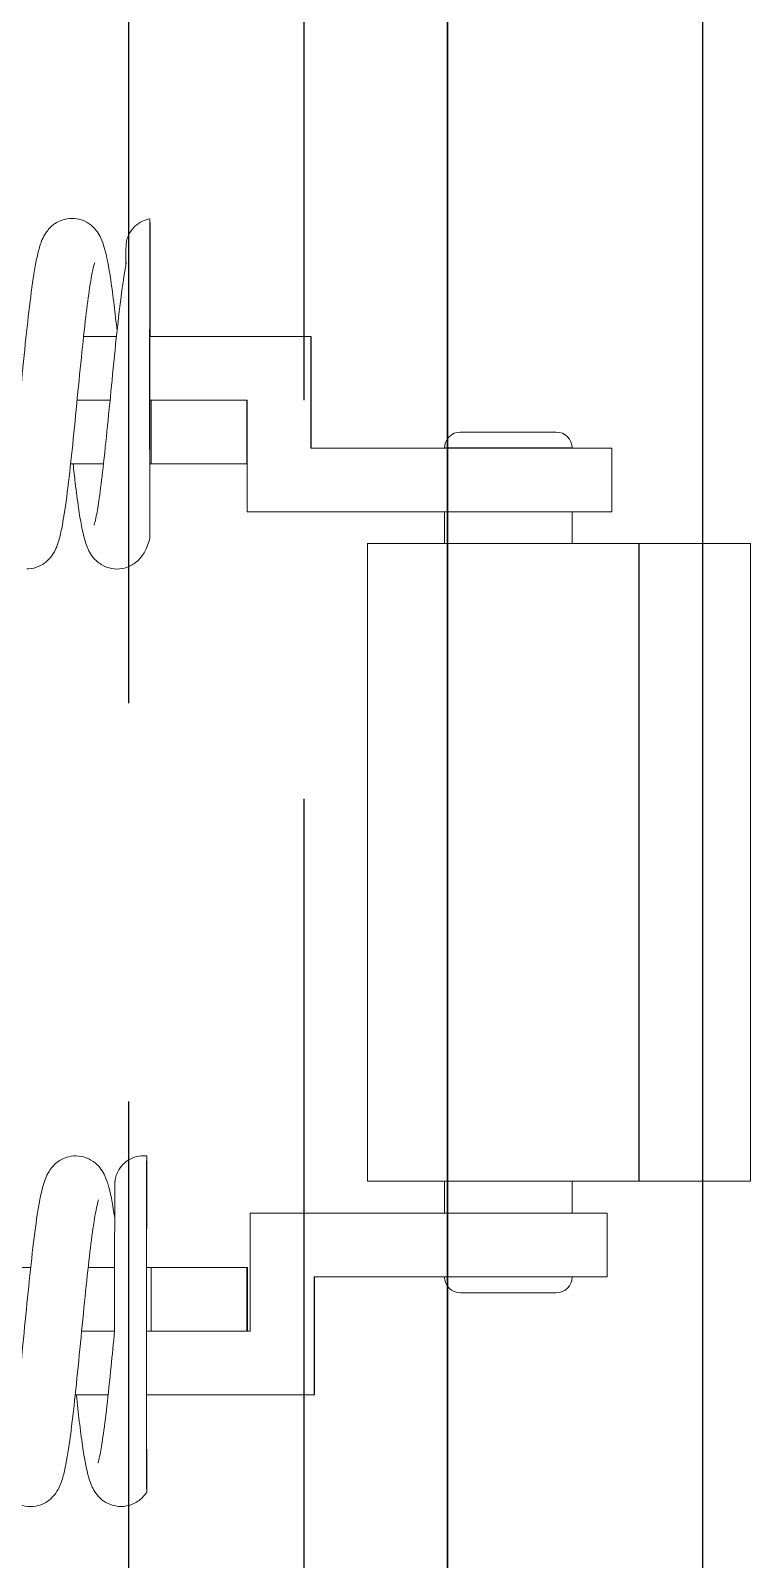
# Model space of a CAD drawing. Extents: x -3080 to 28500, y -1326 to 31609.
# Drawn here: x 6637.653 to 6639.91, y 26455.1 to 26459.895 of the extents above; entities that cross this region are included whole.
import ezdxf

# ---------------------------------------------------------------- set-up
doc = ezdxf.new("R2010")
doc.units = 0
doc.header["$LTSCALE"] = 100
doc.linetypes.add('188K-SM-07-F10-MECH-CR PIPE-Y2257103$0$AP8P1-SM-08-F50-001-A(G)-CDS - 複製$0$HIDDEN', pattern=[0.375, 0.25, -0.125])
for name, color, linetype in [('0-xref', 8, 'Continuous'), ('188K-SM-07-F10-MECH-CR PIPE-Y2257103$0$AP6B-SM-08-FNN-340-A(13)_Ver1$0$18P2-SM-08-FNN-320-A(5)-20190426-JEN$0$18P2-SM-08-FNN-320-A(5)-20190318-JEN$0$SM-08-FNN-300-A(5)-JEN$0$15P6-SM-08-FNN-320-A(10)-UIS-TCM$0$15P6-SM-08-FNN-00-(@10)170308-MIC$0$0-CDS', 140, 'Continuous'), ('188K-SM-07-F10-MECH-CR PIPE-Y2257103$0$AP8P1-SM-08-F50-001-A(G)-CDS - 複製$0$O-ring', 3, '188K-SM-07-F10-MECH-CR PIPE-Y2257103$0$AP8P1-SM-08-F50-001-A(G)-CDS - 複製$0$HIDDEN'), ('188K-SM-07-F10-MECH-CR PIPE-Y2257103$0$AP8P1-SM-08-F50-001-A(G)-CDS - 複製$0$虛線', 4, '188K-SM-07-F10-MECH-CR PIPE-Y2257103$0$AP8P1-SM-08-F50-001-A(G)-CDS - 複製$0$HIDDEN')]:
    doc.layers.add(name, color=color, linetype=linetype)

# ---------------------------------------------------------------- blocks, each defined once
blk = doc.blocks.new('188K-SM-07-F10-MECH-CR PIPE-Y2257103$0$AP8P1-SM-08-F50-001-A(G)-CDS - 複製$0$A$C3bb95756')
at = {"color": 0, "linetype": 'Continuous', "lineweight": 0}
for p, q in [((-12.7, -20.936), (-12.7, -19.904)), ((-16.7, -23.363), (-16.7, -22.332)), ((-14.7, -23.566), (-14.7, -22.533)), ((12.5, -23.219), (12.5, -22.188)), ((14.5, -23.425), (14.5, -22.391)), ((-12.7, -23.567), (-12.7, -22.738)), ((16.5, -23.625), (16.5, -22.594)), ((-16.7, -26.368), (-16.7, -24.569)), ((-14.7, -24.716), (-14.7, -24.568)), ((-14.7, -24.716), (-12.7, -24.716)), ((-14.7, -27.716), (-14.7, -24.716)), ((-12.7, -24.716), (-12.7, -24.569)), ((-12.7, -27.716), (-12.7, -24.716)), ((-9.942, -24.579), (-11.491, -24.578)), ((12.5, -24.716), (12.5, -24.669)), ((12.5, -24.716), (14.5, -24.716)), ((12.5, -27.716), (12.5, -24.716)), ((14.5, -24.716), (14.5, -24.668)), ((14.5, -27.716), (14.5, -24.716)), ((16.5, -26.568), (16.5, -24.669)), ((-16.7, -27.519), (-16.7, -26.368)), ((16.5, -27.719), (16.5, -26.568)), ((-14.7, -27.716), (-12.7, -27.716)), ((-14.7, -27.719), (-14.7, -27.716)), ((-14.7, -27.733), (-12.7, -27.733)), ((-12.7, -27.733), (-12.7, -27.716)), ((12.5, -27.716), (14.5, -27.716)), ((12.5, -27.722), (12.5, -27.716)), ((13, -27.722), (14.498, -27.721)), ((14.5, -27.719), (14.5, -27.716)), ((-13.3, -27.82), (-14.4, -27.82)), ((10.998, -36.563), (10.998, -29.724)), ((12.998, -36.563), (12.998, -29.724)), ((13, -29.722), (14.498, -29.721)), ((16.5, -29.732), (16.5, -29.721)), ((-16.7, -29.819), (-16.7, -29.83)), ((-13.3, -29.82), (-14.4, -29.82)), ((-14.4, -29.83), (-13.3, -29.831)), ((-13, -36.421), (-13, -30.12)), ((-11, -36.421), (-11, -30.12)), ((14.498, -29.732), (13, -29.733)), ((-10, -31.5), (-10, -36)), ((-10, -31.5), (10, -31.5)), ((10, -31.5), (10, -36)), ((-10, -33.912), (-11, -33.912)), ((10.998, -33.912), (10, -33.912)), ((13, -33.912), (13, -37.671)), ((-13.5, -37.231), (-13.5, -34.412)), ((13, -34.212), (12.998, -34.212)), ((13.5, -34.412), (13.5, -37.231)), ((-13, -39.012), (-13, -36.421)), ((-11, -39.012), (-11, -36.421)), ((-10, -36), (-10, -40)), ((10, -36), (10, -40)), ((10.998, -39.154), (10.998, -36.563)), ((12.998, -39.154), (12.998, -36.563)), ((-13.5, -37.412), (-13.5, -37.231)), ((13.5, -37.231), (13.5, -37.412)), ((13, -37.612), (12.998, -37.612)), ((13, -37.671), (13, -37.912)), ((-10, -37.912), (-11, -37.912)), ((10.998, -37.912), (10, -37.912)), ((-13, -39.012), (-11, -39.012)), ((12.998, -39.154), (10.998, -39.154)), ((-10, -40), (-10, -43.5)), ((10, -40), (10, -43.5)), ((-10, -43.5), (10, -43.5))]:
    blk.add_line(p, q, dxfattribs=at)
blk.add_line((10, -40), (-10, -40))
at = {"color": 251}
blk.add_line((10, -42), (-10, -42), dxfattribs=at)
at = {"color": 0, "linetype": 'Continuous', "lineweight": 0}
for centre, start, end in [((-13, -34.412), 90, 180), ((13, -34.412), 0, 90), ((-13, -37.412), 180, 270), ((13, -37.412), 270, 0)]:
    blk.add_arc(centre, 0.5, start, end, dxfattribs=at)
for centre, major_axis, ratio, start_param, end_param in [((-14.7, -24.574), (5.494, 0), 0.001745, 5.759587, 7.853982), ((-14.7, -24.574), (3.706, 0), 0.001745, 5.759587, 7.853982), ((-10.716, -24.478), (0.003, -0.9), 0.866024, 4.81301, 4.820239), ((14.7, -24.675), (-5.487, 0), 0.001745, 1.905007, 3.665191), ((14.7, -24.675), (3.713, 0), 0.001745, 5.218566, 6.806784)]:
    blk.add_ellipse(centre, major_axis=major_axis, ratio=ratio, start_param=start_param, end_param=end_param, dxfattribs=at)
for points, knots in [([(-20.2, -20.933), (-20.2, -20.822), (-20.179, -20.71), (-20.104, -20.507), (-20.05, -20.415), (-19.927, -20.262), (-19.858, -20.201), (-19.723, -20.102), (-19.657, -20.066), (-19.499, -19.99), (-19.411, -19.96), (-19.059, -19.853), (-18.756, -19.797), (-18.133, -19.703), (-17.87, -19.669), (-17.311, -19.601), (-17.013, -19.567), (-16.7, -19.534)], [0, 0, 0, 0, 0.366707, 0.366707, 0.730576, 0.730576, 1.096283, 1.096283, 1.492647, 1.492647, 2.116577, 2.116577, 3.890747, 3.890747, 4.957082, 4.957082, 5.984767, 5.984767, 5.984767, 5.984767]), ([(10.574, -20.088), (10.574, -20.088), (10.574, -20.088), (10.579, -20.09), (10.601, -20.098), (10.689, -20.122), (10.771, -20.141), (11.017, -20.189), (11.205, -20.219), (11.7, -20.291), (12.034, -20.333), (12.798, -20.42), (13.244, -20.466), (14.169, -20.559), (14.662, -20.607), (15.648, -20.704), (16.154, -20.755), (17.078, -20.854), (17.51, -20.904), (18.292, -21.008), (18.641, -21.063), (19.075, -21.154), (19.209, -21.186), (19.471, -21.269), (19.601, -21.315), (19.801, -21.45), (19.848, -21.487), (19.976, -21.608), (20.058, -21.713), (20.159, -21.934), (20.188, -22.045), (20.199, -22.181), (20.2, -22.205), (20.2, -22.228)], [1.539282, 1.539282, 1.539282, 1.539282, 1.592191, 1.592191, 2.036746, 2.036746, 2.710885, 2.710885, 3.699182, 3.699182, 4.994993, 4.994993, 6.413087, 6.413087, 7.867215, 7.867215, 9.394918, 9.394918, 10.899816, 10.899816, 12.513061, 12.513061, 13.379306, 13.379306, 14.288511, 14.288511, 14.548867, 14.548867, 15.015232, 15.015232, 15.389974, 15.389974, 15.46846, 15.46846, 15.46846, 15.46846]), ([(-18.83, -20.209), (-18.83, -20.209), (-18.83, -20.209), (-18.828, -20.209), (-18.81, -20.216), (-18.734, -20.237), (-18.661, -20.255), (-18.432, -20.302), (-18.252, -20.333), (-17.777, -20.403), (-17.458, -20.444), (-16.729, -20.528), (-16.301, -20.573), (-15.384, -20.666), (-14.878, -20.716), (-13.896, -20.812), (-13.407, -20.861), (-12.467, -20.96), (-12.008, -21.012), (-11.215, -21.115), (-10.869, -21.168), (-10.422, -21.254), (-10.279, -21.286), (-9.995, -21.366), (-9.856, -21.409), (-9.642, -21.541), (-9.593, -21.576), (-9.499, -21.658), (-9.453, -21.704), (-9.343, -21.843), (-9.283, -21.95), (-9.218, -22.156), (-9.203, -22.253), (-9.203, -22.349)], [1.51776, 1.51776, 1.51776, 1.51776, 1.538408, 1.538408, 1.958029, 1.958029, 2.619792, 2.619792, 3.617127, 3.617127, 4.869655, 4.869655, 6.255784, 6.255784, 7.747987, 7.747987, 9.219842, 9.219842, 10.778598, 10.778598, 12.327074, 12.327074, 13.199074, 13.199074, 14.188408, 14.188408, 14.466207, 14.466207, 14.720178, 14.720178, 15.134799, 15.134799, 15.456159, 15.456159, 15.456159, 15.456159]), ([(-10.58, -23.065), (-10.58, -23.065), (-10.581, -23.065), (-10.59, -23.061), (-10.616, -23.053), (-10.711, -23.027), (-10.797, -23.007), (-11.057, -22.955), (-11.257, -22.922), (-11.776, -22.847), (-12.121, -22.804), (-12.894, -22.715), (-13.334, -22.669), (-14.265, -22.575), (-14.77, -22.526), (-15.756, -22.429), (-16.248, -22.38), (-17.164, -22.282), (-17.598, -22.232), (-18.367, -22.13), (-18.701, -22.077), (-19.122, -21.989), (-19.253, -21.956), (-19.504, -21.874), (-19.629, -21.829), (-19.821, -21.693), (-19.866, -21.657), (-19.986, -21.539), (-20.06, -21.442), (-20.157, -21.234), (-20.186, -21.126), (-20.199, -20.989), (-20.2, -20.961), (-20.2, -20.933)], [1.529039, 1.529039, 1.529039, 1.529039, 1.614015, 1.614015, 2.057765, 2.057765, 2.744064, 2.744064, 3.775719, 3.775719, 5.085798, 5.085798, 6.475469, 6.475469, 7.962822, 7.962822, 9.462762, 9.462762, 10.992447, 10.992447, 12.593456, 12.593456, 13.472119, 13.472119, 14.316676, 14.316676, 14.561499, 14.561499, 14.983722, 14.983722, 15.345152, 15.345152, 15.437439, 15.437439, 15.437439, 15.437439]), ([(18.818, -22.943), (18.818, -22.943), (18.817, -22.943), (18.811, -22.94), (18.788, -22.932), (18.697, -22.907), (18.612, -22.886), (18.356, -22.835), (18.158, -22.802), (17.653, -22.729), (17.328, -22.688), (16.573, -22.6), (16.123, -22.553), (15.188, -22.458), (14.691, -22.41), (13.712, -22.314), (13.217, -22.265), (12.289, -22.166), (11.848, -22.116), (11.081, -22.014), (10.748, -21.963), (10.318, -21.876), (10.179, -21.844), (9.917, -21.76), (9.788, -21.715), (9.59, -21.578), (9.544, -21.541), (9.419, -21.42), (9.341, -21.317), (9.243, -21.099), (9.214, -20.988), (9.204, -20.854), (9.204, -20.832), (9.204, -20.811)], [1.521972, 1.521972, 1.521972, 1.521972, 1.584925, 1.584925, 2.036469, 2.036469, 2.742284, 2.742284, 3.7704, 3.7704, 5.015211, 5.015211, 6.445968, 6.445968, 7.910529, 7.910529, 9.410139, 9.410139, 10.956606, 10.956606, 12.516977, 12.516977, 13.413295, 13.413295, 14.296523, 14.296523, 14.551684, 14.551684, 15.00281, 15.00281, 15.376966, 15.376966, 15.449601, 15.449601, 15.449601, 15.449601]), ([(-20.198, -23.767), (-20.198, -23.656), (-20.178, -23.543), (-20.102, -23.339), (-20.047, -23.246), (-19.923, -23.093), (-19.854, -23.032), (-19.718, -22.933), (-19.651, -22.896), (-19.488, -22.819), (-19.396, -22.788), (-19.029, -22.679), (-18.704, -22.621), (-18.059, -22.527), (-17.8, -22.493), (-17.265, -22.429), (-16.989, -22.398), (-16.7, -22.367)], [0, 0, 0, 0, 0.370883, 0.370883, 0.738722, 0.738722, 1.109482, 1.109482, 1.515968, 1.515968, 2.168042, 2.168042, 4.006445, 4.006445, 5.038757, 5.038757, 5.988492, 5.988492, 5.988492, 5.988492]), ([(-9.203, -22.349), (-9.203, -22.462), (-9.225, -22.577), (-9.302, -22.782), (-9.358, -22.876), (-9.484, -23.03), (-9.554, -23.091), (-9.693, -23.192), (-9.763, -23.23), (-9.938, -23.312), (-10.04, -23.345), (-10.416, -23.452), (-10.74, -23.511), (-11.137, -23.569)], [0, 0, 0, 0, 0.37954, 0.37954, 0.75568, 0.75568, 1.13716, 1.13716, 1.565764, 1.565764, 2.284392, 2.284392, 4.035539, 4.035539, 4.035539, 4.035539]), ([(9.203, -23.643), (9.203, -23.531), (9.224, -23.417), (9.3, -23.213), (9.356, -23.12), (9.481, -22.966), (9.551, -22.904), (9.69, -22.805), (9.758, -22.768), (9.925, -22.691), (10.019, -22.66), (10.389, -22.554), (10.714, -22.497), (11.361, -22.402), (11.626, -22.367), (12.099, -22.311), (12.296, -22.289), (12.5, -22.266)], [0, 0, 0, 0, 0.372917, 0.372917, 0.742639, 0.742639, 1.11566, 1.11566, 1.524347, 1.524347, 2.179547, 2.179547, 4.001245, 4.001245, 5.059496, 5.059496, 5.743594, 5.743594, 5.743594, 5.743594]), ([(20.2, -22.228), (20.2, -22.341), (20.178, -22.454), (20.102, -22.659), (20.046, -22.753), (19.92, -22.907), (19.85, -22.969), (19.713, -23.067), (19.646, -23.104), (19.482, -23.181), (19.389, -23.213), (19.014, -23.324), (18.683, -23.385), (18.026, -23.483), (17.76, -23.518), (17.224, -23.583), (16.954, -23.613), (16.673, -23.644)], [0, 0, 0, 0, 0.373734, 0.373734, 0.744364, 0.744364, 1.118052, 1.118052, 1.520312, 1.520312, 2.175942, 2.175942, 4.032473, 4.032473, 5.078659, 5.078659, 5.999712, 5.999712, 5.999712, 5.999712]), ([(10.575, -22.922), (10.575, -22.922), (10.575, -22.922), (10.58, -22.923), (10.602, -22.931), (10.689, -22.955), (10.771, -22.974), (11.018, -23.022), (11.206, -23.053), (11.697, -23.124), (12.024, -23.165), (12.783, -23.252), (13.233, -23.299), (14.162, -23.392), (14.65, -23.439), (15.633, -23.536), (16.14, -23.587), (17.068, -23.686), (17.501, -23.737), (18.236, -23.834), (18.55, -23.882), (18.813, -23.933)], [1.536908, 1.536908, 1.536908, 1.536908, 1.585656, 1.585656, 2.032028, 2.032028, 2.724242, 2.724242, 3.709965, 3.709965, 4.979595, 4.979595, 6.416799, 6.416799, 7.858392, 7.858392, 9.388558, 9.388558, 10.898785, 10.898785, 12.316243, 12.316243, 12.316243, 12.316243]), ([(-18.832, -23.042), (-18.832, -23.042), (-18.832, -23.042), (-18.828, -23.043), (-18.808, -23.05), (-18.728, -23.072), (-18.652, -23.091), (-18.417, -23.138), (-18.232, -23.169), (-17.745, -23.241), (-17.416, -23.282), (-16.673, -23.367), (-16.246, -23.412), (-15.446, -23.493), (-15.072, -23.53), (-14.7, -23.566)], [1.515616, 1.515616, 1.515616, 1.515616, 1.555536, 1.555536, 1.974849, 1.974849, 2.638048, 2.638048, 3.643707, 3.643707, 4.9265, 4.9265, 6.302778, 6.302778, 7.425128, 7.425128, 7.425128, 7.425128]), ([(-19.755, -24.573), (-19.799, -24.544), (-19.845, -24.508), (-19.971, -24.391), (-20.051, -24.289), (-20.153, -24.075), (-20.184, -23.965), (-20.197, -23.825), (-20.198, -23.796), (-20.198, -23.767)], [0, 0, 0, 0, 0.249374, 0.249374, 0.696626, 0.696626, 1.067336, 1.067336, 1.163247, 1.163247, 1.163247, 1.163247]), ([(-14.7, -23.566), (-14.202, -23.566), (-13.698, -23.567), (-12.764, -23.567), (-12.321, -23.567), (-11.54, -23.569), (-11.192, -23.569), (-10.635, -23.571), (-10.419, -23.571), (-10.21, -23.573), (-10.159, -23.573), (-10.106, -23.574), (-10.096, -23.574), (-10.068, -23.575), (-10.061, -23.575), (-10.045, -23.576), (-10.039, -23.576), (-10.026, -23.577), (-10.017, -23.578), (-9.998, -23.58), (-9.987, -23.581), (-9.954, -23.586), (-9.93, -23.59), (-9.877, -23.602), (-9.849, -23.61), (-9.757, -23.64), (-9.695, -23.668), (-9.559, -23.749), (-9.487, -23.809), (-9.363, -23.949), (-9.31, -24.032), (-9.235, -24.208), (-9.211, -24.303), (-9.201, -24.424), (-9.2, -24.449), (-9.2, -24.474)], [0, 0, 0, 0, 1.492759, 1.492759, 2.958602, 2.958602, 4.425831, 4.425831, 5.894642, 5.894642, 6.628429, 6.628429, 6.98089, 6.98089, 7.072876, 7.072876, 7.108764, 7.108764, 7.145958, 7.145958, 7.183118, 7.183118, 7.257612, 7.257612, 7.347172, 7.347172, 7.548051, 7.548051, 7.823343, 7.823343, 8.109931, 8.109931, 8.396709, 8.396709, 8.47302, 8.47302, 8.47302, 8.47302]), ([(10.173, -24.672), (10.018, -24.63), (9.88, -24.589), (9.665, -24.464), (9.616, -24.431), (9.519, -24.352), (9.472, -24.307), (9.359, -24.172), (9.296, -24.069), (9.222, -23.857), (9.203, -23.749), (9.203, -23.643)], [0, 0, 0, 0, 1.021437, 1.021437, 1.305373, 1.305373, 1.566267, 1.566267, 1.975717, 1.975717, 2.329995, 2.329995, 2.329995, 2.329995]), ([(18.749, -23.921), (18.967, -23.921), (19.126, -23.922), (19.256, -23.923), (19.281, -23.924), (19.31, -23.924), (19.316, -23.924), (19.328, -23.925), (19.333, -23.925), (19.348, -23.926), (19.354, -23.926), (19.37, -23.927), (19.378, -23.928), (19.396, -23.93), (19.406, -23.931), (19.439, -23.935), (19.464, -23.939), (19.514, -23.95), (19.54, -23.957), (19.626, -23.983), (19.684, -24.008), (19.818, -24.083), (19.891, -24.14), (20.019, -24.274), (20.074, -24.355), (20.149, -24.515), (20.174, -24.594), (20.187, -24.675)], [0.127445, 0.127445, 0.127445, 0.127445, 1.499588, 1.499588, 2.038546, 2.038546, 2.158772, 2.158772, 2.249064, 2.249064, 2.301373, 2.301373, 2.338711, 2.338711, 2.376089, 2.376089, 2.45114, 2.45114, 2.532618, 2.532618, 2.721813, 2.721813, 2.992629, 2.992629, 3.279118, 3.279118, 3.52312, 3.52312, 3.52312, 3.52312]), ([(-14.7, -24.565), (-15.048, -24.565), (-15.389, -24.565), (-16.06, -24.565), (-16.393, -24.565), (-17.027, -24.566), (-17.328, -24.566), (-17.896, -24.567), (-18.164, -24.567), (-18.638, -24.568), (-18.848, -24.568), (-19.215, -24.57), (-19.366, -24.57), (-19.541, -24.571), (-19.591, -24.571), (-19.672, -24.572), (-19.704, -24.572), (-19.766, -24.573), (-19.767, -24.574), (-19.692, -24.574), (-19.654, -24.575), (-19.573, -24.575), (-19.542, -24.575), (-19.467, -24.576), (-19.424, -24.576), (-19.339, -24.576), (-19.307, -24.576), (-19.247, -24.576), (-19.224, -24.576), (-19.181, -24.576), (-19.162, -24.576), (-19.116, -24.576), (-19.097, -24.576), (-19.065, -24.576), (-19.053, -24.576), (-18.997, -24.575), (-18.969, -24.575), (-18.865, -24.574), (-18.779, -24.573), (-18.535, -24.572), (-18.381, -24.572), (-18.006, -24.571), (-17.782, -24.57), (-17.283, -24.569), (-17.006, -24.569), (-16.394, -24.569), (-16.072, -24.568), (-15.401, -24.568), (-15.05, -24.568), (-14.7, -24.568)], [0, 0, 0, 0, 0.00102808, 0.00102808, 0.00205616, 0.00205616, 0.00308425, 0.00308425, 0.00411233, 0.00411233, 0.00514041, 0.00514041, 0.00616849, 0.00616849, 0.00668254, 0.00668254, 0.00719658, 0.00719658, 0.00822466, 0.00822466, 0.0087387, 0.0087387, 0.00899572, 0.00899572, 0.00925274, 0.00925274, 0.00938125, 0.00938125, 0.00944551, 0.00944551, 0.00950976, 0.00950976, 0.00963827, 0.00963827, 0.00976678, 0.00976678, 0.01028082, 0.01028082, 0.01130891, 0.01130891, 0.01233699, 0.01233699, 0.01336507, 0.01336507, 0.01439315, 0.01439315, 0.01542124, 0.01542124, 0.01644932, 0.01644932, 0.01644932, 0.01644932]), ([(17.123, -24.67), (16.976, -24.669), (16.82, -24.669), (16.496, -24.669), (16.327, -24.669), (15.974, -24.668), (15.79, -24.668), (15.418, -24.668), (15.229, -24.668), (14.847, -24.668), (14.652, -24.668), (14.264, -24.668), (14.072, -24.668), (13.502, -24.668), (13.125, -24.668), (12.599, -24.669), (12.43, -24.669), (12.102, -24.669), (11.943, -24.669), (11.49, -24.67), (11.219, -24.671), (10.841, -24.671), (10.722, -24.672), (10.56, -24.672), (10.527, -24.672), (10.455, -24.672), (10.416, -24.672), (10.346, -24.672), (10.32, -24.672), (10.272, -24.672), (10.252, -24.672), (10.208, -24.672), (10.195, -24.672), (10.169, -24.672), (10.171, -24.672), (10.187, -24.671), (10.202, -24.671), (10.263, -24.671), (10.325, -24.67), (10.55, -24.669), (10.758, -24.669), (11.244, -24.668), (11.525, -24.667), (12.149, -24.666), (12.484, -24.666), (13.02, -24.666), (13.205, -24.665), (13.578, -24.665), (13.767, -24.665), (14.148, -24.665), (14.341, -24.665), (14.73, -24.665), (14.927, -24.665), (15.508, -24.665), (15.89, -24.665), (16.454, -24.665), (16.64, -24.666), (17, -24.666), (17.349, -24.666), (17.679, -24.666), (18, -24.667), (18.155, -24.667), (18.302, -24.667)], [0.00122675, 0.00122675, 0.00122675, 0.00122675, 0.0018037, 0.0018037, 0.00238065, 0.00238065, 0.00295761, 0.00295761, 0.00353456, 0.00353456, 0.00411151, 0.00411151, 0.00468846, 0.00468846, 0.00584236, 0.00584236, 0.00641931, 0.00641931, 0.00699626, 0.00699626, 0.00815017, 0.00815017, 0.00872712, 0.00872712, 0.00887135, 0.00887135, 0.00901559, 0.00901559, 0.00908771, 0.00908771, 0.00915983, 0.00915983, 0.00930407, 0.00930407, 0.00959254, 0.00959254, 0.00988102, 0.00988102, 0.01045797, 0.01045797, 0.01161187, 0.01161187, 0.01276578, 0.01276578, 0.01391968, 0.01391968, 0.01449663, 0.01449663, 0.01507358, 0.01507358, 0.01565053, 0.01565053, 0.01622748, 0.01622748, 0.01738139, 0.01738139, 0.01795834, 0.01795834, 0.01853529, 0.01911224, 0.01911224, 0.01968919, 0.01968919, 0.01968919, 0.01968919]), ([(18.302, -24.667), (18.531, -24.668), (18.743, -24.668), (19.128, -24.669), (19.302, -24.669), (19.452, -24.67)], [0.01968919, 0.01968919, 0.01968919, 0.01968919, 0.020593023, 0.020593023, 0.021496855, 0.021496855, 0.021496855, 0.021496855]), ([(-14.4, -27.82), (-14.448, -27.819), (-14.496, -27.819), (-14.596, -27.819), (-14.648, -27.819), (-14.7, -27.819)], [0.0011809568, 0.0011809568, 0.0011809568, 0.0011809568, 0.001344458, 0.001344458, 0.0015079591, 0.0015079591, 0.0015079591, 0.0015079591]), ([(-13.3, -27.82), (-12.917, -27.82), (-12.534, -27.82), (-11.767, -27.82), (-11.384, -27.82), (-11, -27.82)], [0.007037627, 0.007037627, 0.007037627, 0.007037627, 0.008189443, 0.008189443, 0.00934126, 0.00934126, 0.00934126, 0.00934126]), ([(-11, -30.12), (-11, -29.737), (-11, -29.354), (-11, -28.587), (-11, -28.204), (-11, -27.82)], [0.007037627, 0.007037627, 0.007037627, 0.007037627, 0.008189443, 0.008189443, 0.00934126, 0.00934126, 0.00934126, 0.00934126]), ([(12.998, -29.724), (12.998, -29.724), (12.998, -29.724), (12.998, -29.723), (12.998, -29.723), (12.999, -29.722), (12.999, -29.722), (12.999, -29.722), (13, -29.722), (13, -29.722)], [0, 0, 0, 0, 0.25, 0.25, 0.5, 0.5, 0.75, 0.75, 1, 1, 1, 1]), ([(-14.4, -29.82), (-14.783, -29.819), (-15.166, -29.819), (-15.933, -29.819), (-16.316, -29.819), (-16.7, -29.819)], [0, 0, 0, 0, 0.001151825, 0.001151825, 0.00230365, 0.00230365, 0.00230365, 0.00230365]), ([(-14.4, -29.83), (-14.783, -29.83), (-15.166, -29.83), (-15.933, -29.83), (-16.316, -29.83), (-16.7, -29.83)], [0.007037723, 0.007037723, 0.007037723, 0.007037723, 0.008189735, 0.008189735, 0.009341747, 0.009341747, 0.009341747, 0.009341747]), ([(-13.3, -29.82), (-13.252, -29.82), (-13.204, -29.82), (-13.103, -29.82), (-13.052, -29.82), (-13, -29.82)], [0.0021416053, 0.0021416053, 0.0021416053, 0.0021416053, 0.0023055232, 0.0023055232, 0.002469441, 0.002469441, 0.002469441, 0.002469441]), ([(-13.3, -29.831), (-13.252, -29.831), (-13.204, -29.831), (-13.104, -29.831), (-13.052, -29.831), (-13, -29.831)], [0.0021673537, 0.0021673537, 0.0021673537, 0.0021673537, 0.0023327077, 0.0023327077, 0.0024980618, 0.0024980618, 0.0024980618, 0.0024980618]), ([(-13, -30.12), (-13, -30.072), (-13, -30.024), (-13, -29.924), (-13, -29.872), (-13, -29.82)], [0.0021416054, 0.0021416054, 0.0021416054, 0.0021416054, 0.0023055233, 0.0023055233, 0.0024694411, 0.0024694411, 0.0024694411, 0.0024694411]), ([(13, -29.733), (13, -29.733), (12.999, -29.733), (12.999, -29.733), (12.999, -29.733), (12.998, -29.734), (12.998, -29.734), (12.998, -29.734), (12.998, -29.735), (12.998, -29.735)], [0, 0, 0, 0, 0.25, 0.25, 0.5, 0.5, 0.75, 0.75, 1, 1, 1, 1])]:
    blk.add_open_spline(points, degree=3, knots=knots, dxfattribs=at)
for points in [[(-9.2, -24.474), (-9.2, -24.508), (-9.202, -24.541), (-9.206, -24.574)], [(17.915, -24.671), (17.7, -24.671), (17.435, -24.67), (17.123, -24.67)], [(-16.7, -27.519), (-16.7, -28.171), (-16.7, -28.823), (-16.7, -29.474)], [(-14.7, -27.719), (-14.7, -27.737), (-14.7, -27.756), (-14.7, -27.774)], [(-14.7, -27.774), (-14.7, -27.789), (-14.7, -27.804), (-14.7, -27.819)], [(13, -27.722), (12.333, -27.722), (11.666, -27.722), (10.998, -27.722)], [(10.998, -29.724), (10.998, -29.057), (10.998, -28.39), (10.998, -27.722)], [(14.498, -27.721), (14.498, -27.721), (14.499, -27.721), (14.499, -27.721)], [(14.499, -27.721), (14.5, -27.721), (14.5, -27.72), (14.5, -27.719)], [(16.5, -27.719), (16.5, -28.386), (16.5, -29.054), (16.5, -29.721)], [(-16.7, -29.474), (-16.7, -29.589), (-16.7, -29.704), (-16.7, -29.819)], [(15.723, -29.721), (15.314, -29.721), (14.906, -29.721), (14.498, -29.721)], [(16.5, -29.721), (16.241, -29.721), (15.982, -29.721), (15.723, -29.721)], [(14.498, -29.732), (15.165, -29.732), (15.832, -29.732), (16.5, -29.732)]]:
    blk.add_open_spline(points, degree=3, dxfattribs=at)
blk = doc.blocks.new('188K-SM-07-F10-MECH-CR PIPE-Y2257103$0$AP8P1-SM-08-F50-001-A(G)-CDS - 複製$0$A$Cf9f49380')
blk.add_line((342, -40), (342, -400))
at = {"layer": '188K-SM-07-F10-MECH-CR PIPE-Y2257103$0$AP8P1-SM-08-F50-001-A(G)-CDS - 複製$0$O-ring'}
blk.add_line((337.5, -68), (337.5, -372), dxfattribs=at)
at = {"layer": '188K-SM-07-F10-MECH-CR PIPE-Y2257103$0$AP8P1-SM-08-F50-001-A(G)-CDS - 複製$0$虛線'}
blk.add_line((332, -40), (332, -400), dxfattribs=at)
blk = doc.blocks.new('188K-SM-07-F10-MECH-CR PIPE-Y2257103$0$CDS-CVD')
at = {"layer": '188K-SM-07-F10-MECH-CR PIPE-Y2257103$0$AP6B-SM-08-FNN-340-A(13)_Ver1$0$18P2-SM-08-FNN-320-A(5)-20190426-JEN$0$18P2-SM-08-FNN-320-A(5)-20190318-JEN$0$SM-08-FNN-300-A(5)-JEN$0$15P6-SM-08-FNN-320-A(10)-UIS-TCM$0$15P6-SM-08-FNN-00-(@10)170308-MIC$0$0-CDS', "ltscale": 0.1}
blk.add_lwpolyline([(6638.96, -72859.4769), (6639.76, -72859.4769), (6639.76, -72895.4769), (6638.96, -72895.4769)], close=True, dxfattribs=at)
at = {"layer": '188K-SM-07-F10-MECH-CR PIPE-Y2257103$0$AP6B-SM-08-FNN-340-A(13)_Ver1$0$18P2-SM-08-FNN-320-A(5)-20190426-JEN$0$18P2-SM-08-FNN-320-A(5)-20190318-JEN$0$SM-08-FNN-300-A(5)-JEN$0$15P6-SM-08-FNN-320-A(10)-UIS-TCM$0$15P6-SM-08-FNN-00-(@10)170308-MIC$0$0-CDS', "ltscale": 0.1, "xscale": 0.1, "yscale": 0.1, "zscale": 0.1}
blk.add_blockref('188K-SM-07-F10-MECH-CR PIPE-Y2257103$0$AP8P1-SM-08-F50-001-A(G)-CDS - 複製$0$A$Cf9f49380', (6604.76, -72855.4769), dxfattribs=at)
at = {"layer": '188K-SM-07-F10-MECH-CR PIPE-Y2257103$0$AP6B-SM-08-FNN-340-A(13)_Ver1$0$18P2-SM-08-FNN-320-A(5)-20190426-JEN$0$18P2-SM-08-FNN-320-A(5)-20190318-JEN$0$SM-08-FNN-300-A(5)-JEN$0$15P6-SM-08-FNN-320-A(10)-UIS-TCM$0$15P6-SM-08-FNN-00-(@10)170308-MIC$0$0-CDS', "ltscale": 0.1, "xscale": 0.1000000000000003, "yscale": 0.1000000000000003, "zscale": 0.1000000000000003, "rotation": 90}
blk.add_blockref('188K-SM-07-F10-MECH-CR PIPE-Y2257103$0$AP8P1-SM-08-F50-001-A(G)-CDS - 複製$0$A$C3bb95756', (6635.56, -72877.4769), dxfattribs=at)
blk = doc.blocks.new('188K-SM-07-F10-MECH-CR PIPE-Y2257103')
blk.add_blockref('188K-SM-07-F10-MECH-CR PIPE-Y2257103$0$CDS-CVD', (0, 99334.7631))

msp = doc.modelspace()

# ---------------------------------------------------------------- block references
at = {"layer": '0-xref'}
msp.add_blockref('188K-SM-07-F10-MECH-CR PIPE-Y2257103', (0, 0), dxfattribs=at)

doc.saveas('drawing.dxf')
